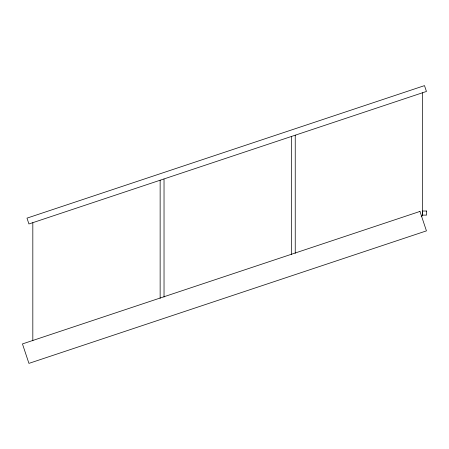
<?xml version="1.0" encoding="UTF-8"?>
<svg xmlns="http://www.w3.org/2000/svg" width="449" height="449" viewBox="0 0 449 449"><rect width="100%" height="100%" fill="white"/><g stroke="black" fill="none" stroke-linecap="round" stroke-linejoin="round"><path stroke-width="0.67" d="M163.874 178.983L28.932 223.967L26.991 218.13L424.501 85.624L426.443 91.461L291.502 136.44M421.229 216.205L422.554 215.767L422.554 92.758M295.24 135.2L295.24 253.315M291.345 254.611L291.345 136.496L164.031 178.932L164.031 297.047M160.141 180.229L160.141 298.344M32.822 222.67L32.822 340.785M419.961 211.423L22.45 343.923L28.932 363.376L426.443 230.87L419.961 211.423M426.55 211.019L422.447 211.019L422.447 215.116L426.55 215.116L426.55 211.019"/></g></svg>
